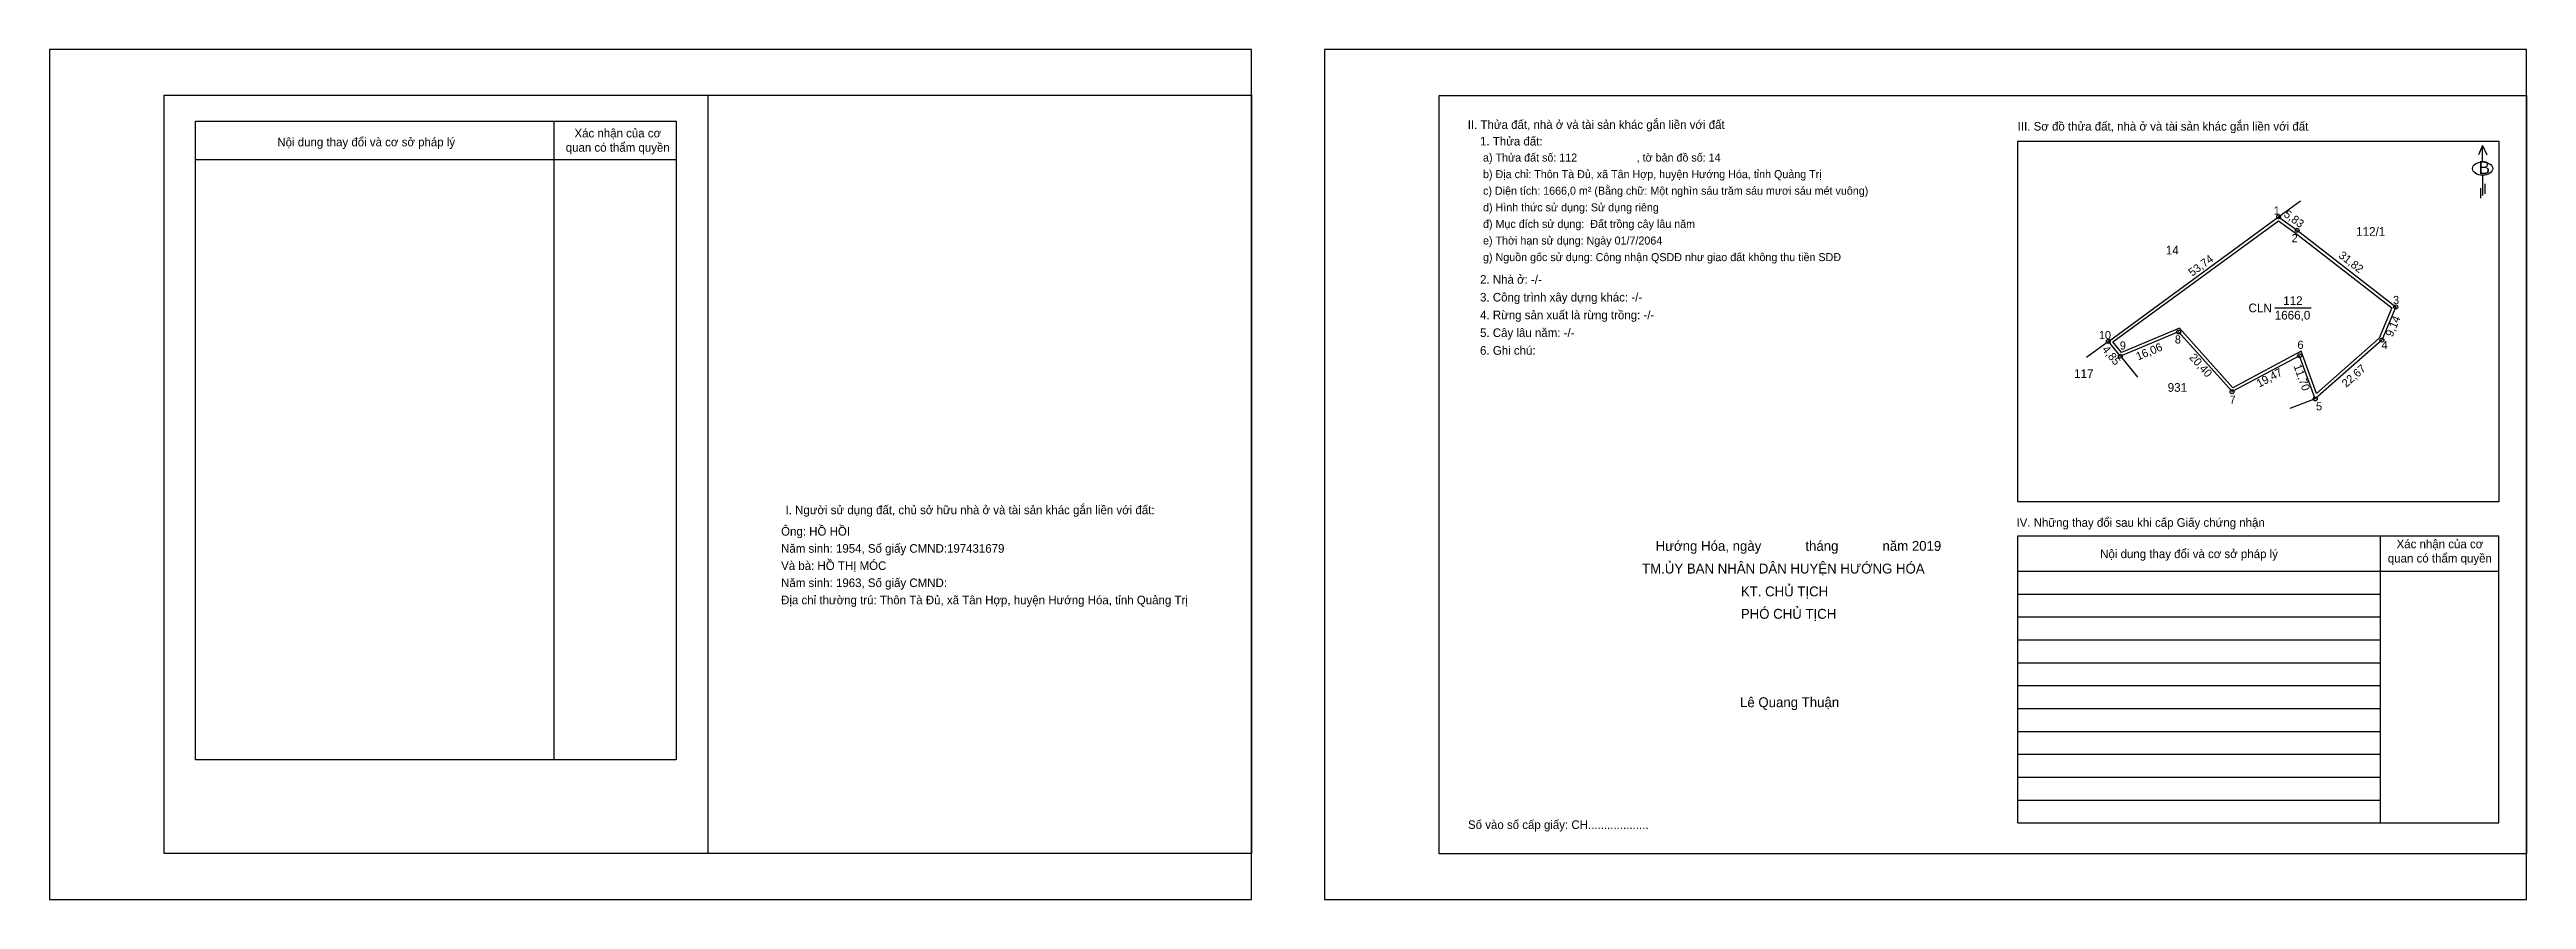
# Model space of a CAD drawing. Extents: x 553460 to 554091, y 1840393 to 1840610.
import ezdxf

# ---------------------------------------------------------------- set-up
doc = ezdxf.new("R2010")
doc.units = 0
for name, color, linetype in [('CanhThua', 7, 'Continuous'), ('ChieuDaiCanhThua', 7, 'Continuous'), ('Khung', 7, 'Continuous'), ('KhungInTrang1', 7, 'Continuous'), ('KhungInTrang2', 7, 'Continuous'), ('Level 19', 7, 'Continuous'), ('Level 2', 7, 'Continuous'), ('MocDinhThua', 7, 'Continuous'), ('NhanDiaChinhThua', 7, 'Continuous'), ('NhanTuCan', 7, 'Continuous'), ('ON', 7, 'Continuous'), ('RauThua', 7, 'Continuous'), ('SoHieuDinhThua', 7, 'Continuous'), ('Template', 7, 'Continuous'), ('ThongTin', 7, 'Continuous')]:
    doc.layers.add(name, color=color, linetype=linetype)

msp = doc.modelspace()

# ---------------------------------------------------------------- linework, layer by layer
at = {"layer": 'CanhThua'}
for p, q in [((553984.3, 1840535.66), (554027.67, 1840567.39)), ((554027.67, 1840567.39), (554032.4, 1840563.98)), ((554032.4, 1840563.98), (554057.52, 1840544.44)), ((554057.52, 1840544.44), (554054, 1840536)), ((553987.37, 1840531.9), (553984.3, 1840535.66)), ((554002.2, 1840538.06), (553987.37, 1840531.9)), ((554015.81, 1840522.86), (554002.2, 1840538.06)), ((554054, 1840536), (554037, 1840521)), ((554033, 1840532), (554015.81, 1840522.86)), ((554037, 1840521), (554033, 1840532))]:
    msp.add_line(p, q, dxfattribs=at)
at = {"layer": 'Khung'}
for p, q in [((553813.77, 1840598.35), (554090.83, 1840598.35)), ((553813.77, 1840405.14), (553813.77, 1840598.35)), ((553961.26, 1840494.76), (553961.26, 1840586.7)), ((553961.26, 1840586.7), (554083.75, 1840586.7)), ((554083.75, 1840586.7), (554083.75, 1840494.76)), ((554083.75, 1840494.76), (553961.26, 1840494.76))]:
    msp.add_line(p, q, dxfattribs=at)
msp.add_lwpolyline([(553765.95, 1840405.15), (553488.89, 1840405.15), (553488.89, 1840598.36), (553765.95, 1840598.36)], close=True, dxfattribs=at)
for points in [[(553627.42, 1840598.36), (553627.42, 1840405.15)], [(554090.83, 1840598.35), (554090.83, 1840405.14), (553813.77, 1840405.14)]]:
    msp.add_lwpolyline(points, dxfattribs=at)
at = {"layer": 'KhungInTrang1'}
msp.add_lwpolyline([(553459.72, 1840610.02), (553459.72, 1840393.47), (553765.95, 1840393.47), (553765.95, 1840610.02)], close=True, dxfattribs=at)
at = {"layer": 'KhungInTrang2'}
msp.add_lwpolyline([(553784.6, 1840610.02), (553784.6, 1840393.47), (554090.83, 1840393.47), (554090.83, 1840610.02)], close=True, dxfattribs=at)
at = {"layer": 'Level 2'}
msp.add_lwpolyline([(554056.55, 1840544.18), (554053.33, 1840536.48), (554037.35, 1840522.38), (554033.44, 1840533.14), (554015.99, 1840523.86), (554002.42, 1840539.02), (553987.61, 1840532.87), (553985.45, 1840535.51), (554027.67, 1840566.4), (554031.92, 1840563.34)], close=True, dxfattribs=at)
at = {"layer": 'MocDinhThua'}
for centre in [(554027.67, 1840567.39), (554032.4, 1840563.98), (554057.52, 1840544.44), (553984.3, 1840535.66), (554002.2, 1840538.06), (554054, 1840536), (553987.37, 1840531.9), (554033, 1840532), (554015.81, 1840522.86), (554037, 1840521)]:
    msp.add_circle(centre, 0.5, dxfattribs=at)
at = {"layer": 'NhanDiaChinhThua'}
msp.add_line((554026.69, 1840544.19), (554036.01, 1840544.19), dxfattribs=at)
at = {"layer": 'ON'}
for p, q in [((553496.91, 1840591.79), (553619.39, 1840591.79)), ((553496.91, 1840429.04), (553496.91, 1840591.79)), ((553619.39, 1840591.79), (553619.39, 1840429.04)), ((553496.91, 1840582.03), (553619.39, 1840582.03)), ((553961.26, 1840486.13), (554083.75, 1840486.13)), ((554053.52, 1840486.13), (554053.52, 1840412.98)), ((553961.26, 1840477.12), (554083.75, 1840477.12)), ((553961.26, 1840471.29), (554053.52, 1840471.29)), ((553961.26, 1840465.46), (554053.52, 1840465.46)), ((553961.26, 1840459.62), (554053.52, 1840459.62)), ((553961.26, 1840453.79), (554053.52, 1840453.79)), ((553961.26, 1840447.96), (554053.52, 1840447.96)), ((553961.26, 1840442.12), (554053.52, 1840442.12)), ((553961.26, 1840436.29), (554053.52, 1840436.29)), ((553961.26, 1840430.46), (554053.52, 1840430.46)), ((553961.26, 1840424.63), (554053.52, 1840424.63)), ((553961.26, 1840418.79), (554053.52, 1840418.79))]:
    msp.add_line(p, q, dxfattribs=at)
for points in [[(553588.24, 1840591.79), (553588.24, 1840429.04)], [(553961.26, 1840412.98), (553961.26, 1840486.13)], [(554083.75, 1840412.98), (554083.75, 1840486.13)], [(553619.39, 1840429.04), (553496.91, 1840429.04)]]:
    msp.add_lwpolyline(points, dxfattribs=at)
at = {"layer": 'RauThua'}
for p, q in [((554027.67, 1840567.39), (554033.26, 1840571.48)), ((553984.3, 1840535.66), (553978.71, 1840531.57)), ((553987.37, 1840531.9), (553991.72, 1840526.51)), ((554037, 1840521), (554030.53, 1840518.53))]:
    msp.add_line(p, q, dxfattribs=at)
at = {"layer": 'Template'}
for p, q in [((554079.64, 1840585.53), (554078.58, 1840583.21)), ((554079.64, 1840581.41), (554079.64, 1840585.53)), ((554079.64, 1840585.53), (554080.7, 1840583.21)), ((554079.11, 1840574.73), (554079.11, 1840572.19)), ((554079.66, 1840577.99), (554079.66, 1840572.79)), ((554080.25, 1840575.81), (554080.25, 1840573.27)), ((553961.26, 1840412.98), (554083.75, 1840412.98))]:
    msp.add_line(p, q, dxfattribs=at)
msp.add_ellipse((554079.66, 1840579.69), major_axis=(2.59, 0), ratio=0.655849, dxfattribs=at)

# ---------------------------------------------------------------- texts
at = {"layer": 'ChieuDaiCanhThua'}
for s, rotation, p in [('5,83', 324.21103, (554028.81, 1840567.63)), ('53,74', 36.18964, (554005.65, 1840552.11)), ('31,82', 322.12186, (554042.79, 1840557.21)), ('9,14', 67.36086, (554056.69, 1840536.64)), ('16,06', 22.55674, (553991.87, 1840530.79)), ('4,85', 309.23127, (553982.56, 1840533.55)), ('20,40', 311.8411, (554004.76, 1840531.48)), ('19,47', 27.99978, (554022.72, 1840523.86)), ('11,70', 289.98311, (554031.44, 1840529.39)), ('22,67', 41.42367, (554044.89, 1840523.8))]:
    msp.add_text(s, height=2.078, rotation=rotation, dxfattribs=at).set_placement(p)
at = {"layer": 'Level 19'}
msp.add_text('112/1', height=2.216, dxfattribs=at).set_placement((554047.44, 1840562.56))
at = {"layer": 'NhanDiaChinhThua'}
for s, p in [('112', (554028.85, 1840544.93)), ('CLN', (554020.01, 1840543.08)), ('1666,0', (554026.69, 1840541.23))]:
    msp.add_text(s, height=2.216, dxfattribs=at).set_placement(p)
at = {"layer": 'NhanTuCan'}
for s, p in [('14', (553998.94, 1840557.8)), ('117', (553975.57, 1840526.34)), ('931', (553999.41, 1840522.82))]:
    msp.add_text(s, height=2.216, dxfattribs=at).set_placement(p)
at = {"layer": 'ON'}
for s, height, p in [('Nội dung thay đổi và cơ sở pháp lý', 2.1873, (553517.76, 1840585.36)), ('quan có thẩm quyền', 2.1873, (553591.24, 1840583.98)), ('Xác nhận của cơ ', 2.1873, (553593.47, 1840587.63)), ('I. Người sử dụng đất, chủ sở hữu nhà ở và tài sản khác gắn liền với đất:', 2.1873, (553647.25, 1840491.63)), ('IV. Những thay đổi sau khi cấp Giấy chứng nhận', 2.1873, (553960.89, 1840488.42)), ('Xác nhận của cơ ', 2.1873, (554057.73, 1840482.96)), ('Nội dung thay đổi và cơ sở pháp lý', 2.1873, (553982.21, 1840480.44)), ('quan có thẩm quyền', 2.1873, (554055.51, 1840479.32)), ('Lê Quang Thuận', 2.5181, (553890.44, 1840442.47))]:
    msp.add_text(s, height=height, dxfattribs=at).set_placement(p)
at = {"layer": 'SoHieuDinhThua'}
for s, height, p in [('1', 2.08, (554026.44, 1840567.97)), ('2', 2.08, (554030.99, 1840560.92)), ('3', 2.08, (554056.84, 1840545.17)), ('10', 2.078, (553981.87, 1840536.23)), ('9', 2.08, (553987.22, 1840533.57)), ('8', 2.08, (554001.24, 1840535.12)), ('6', 2.08, (554032.47, 1840533.76)), ('4', 2.08, (554053.9, 1840533.7)), ('7', 2.08, (554015.2, 1840519.79)), ('5', 2.08, (554037.21, 1840518.09))]:
    msp.add_text(s, height=height, dxfattribs=at).set_placement(p)
at = {"layer": 'Template'}
for s, height, p in [('II. Thửa đất, nhà ở và tài sản khác gắn liền với đất', 2.1873, (553821.07, 1840589.8)), ('III. Sơ đồ thửa đất, nhà ở và tài sản khác gắn liền với đất', 2.1873, (553961.19, 1840589.37)), ('B', 3.28, (554078.61, 1840578.3)), ('Hướng Hóa, ngày            tháng            năm 2019', 2.5181, (553868.94, 1840482.3)), ('TM.ỦY BAN NHÂN DÂN HUYỆN HƯỚNG HÓA', 2.5181, (553865.49, 1840476.52)), ('KT. CHỦ TỊCH', 2.5181, (553890.66, 1840470.7)), ('PHÓ CHỦ TỊCH', 2.5181, (553890.66, 1840464.99)), ('Số vào sổ cấp giấy: CH...................', 2.1873, (553821.14, 1840411.44))]:
    msp.add_text(s, height=height, dxfattribs=at).set_placement(p)
at = {"layer": 'ThongTin'}
for s, height, p in [('1. Thửa đất: ', 2.1873, (553824.21, 1840585.57)), (' a) Thửa đất số: 112                    , tờ bản đồ số: 14', 2.0415, (553824.21, 1840581.48)), (' b) Địa chỉ: Thôn Tà Đủ, xã Tân Hợp, huyện Hướng Hóa, tỉnh Quảng Trị', 2.0415, (553824.21, 1840577.25)), (' c) Diện tích: 1666,0 m² (Bằng chữ: Một nghìn sáu trăm sáu mươi sáu mét vuông)', 2.0415, (553824.21, 1840573.03)), (' d) Hình thức sử dụng: Sử dụng riêng', 2.0415, (553824.21, 1840568.8)), (' đ) Mục đích sử dụng:  Đất trồng cây lâu năm', 2.0415, (553824.21, 1840564.57)), (' e) Thời hạn sử dụng: Ngày 01/7/2064', 2.0415, (553824.21, 1840560.34)), (' g) Nguồn gốc sử dụng: Công nhận QSDĐ như giao đất không thu tiền SDĐ', 2.0415, (553824.21, 1840556.11)), ('3. Công trình xây dựng khác: -/-', 2.1873, (553824.21, 1840545.82)), ('2. Nhà ở: -/-', 2.1873, (553824.21, 1840550.35)), ('4. Rừng sản xuất là rừng trồng: -/-', 2.1873, (553824.21, 1840541.3)), ('5. Cây lâu năm: -/-', 2.1873, (553824.21, 1840536.78)), ('6. Ghi chú:', 2.1873, (553824.21, 1840532.26)), ('Ông: HỒ HỒI', 2.1873, (553646.12, 1840486.18)), ('Năm sinh: 1954, Số giấy CMND:197431679', 2.1873, (553646.12, 1840481.81)), ('Và bà: HỒ THỊ MÓC', 2.1873, (553646.12, 1840477.43)), ('Năm sinh: 1963, Số giấy CMND:', 2.1873, (553646.12, 1840473.06)), ('Địa chỉ thường trú: Thôn Tà Đủ, xã Tân Hợp, huyện Hướng Hóa, tỉnh Quảng Trị', 2.1873, (553646.12, 1840468.68))]:
    msp.add_text(s, height=height, dxfattribs=at).set_placement(p)

doc.saveas('drawing.dxf')
